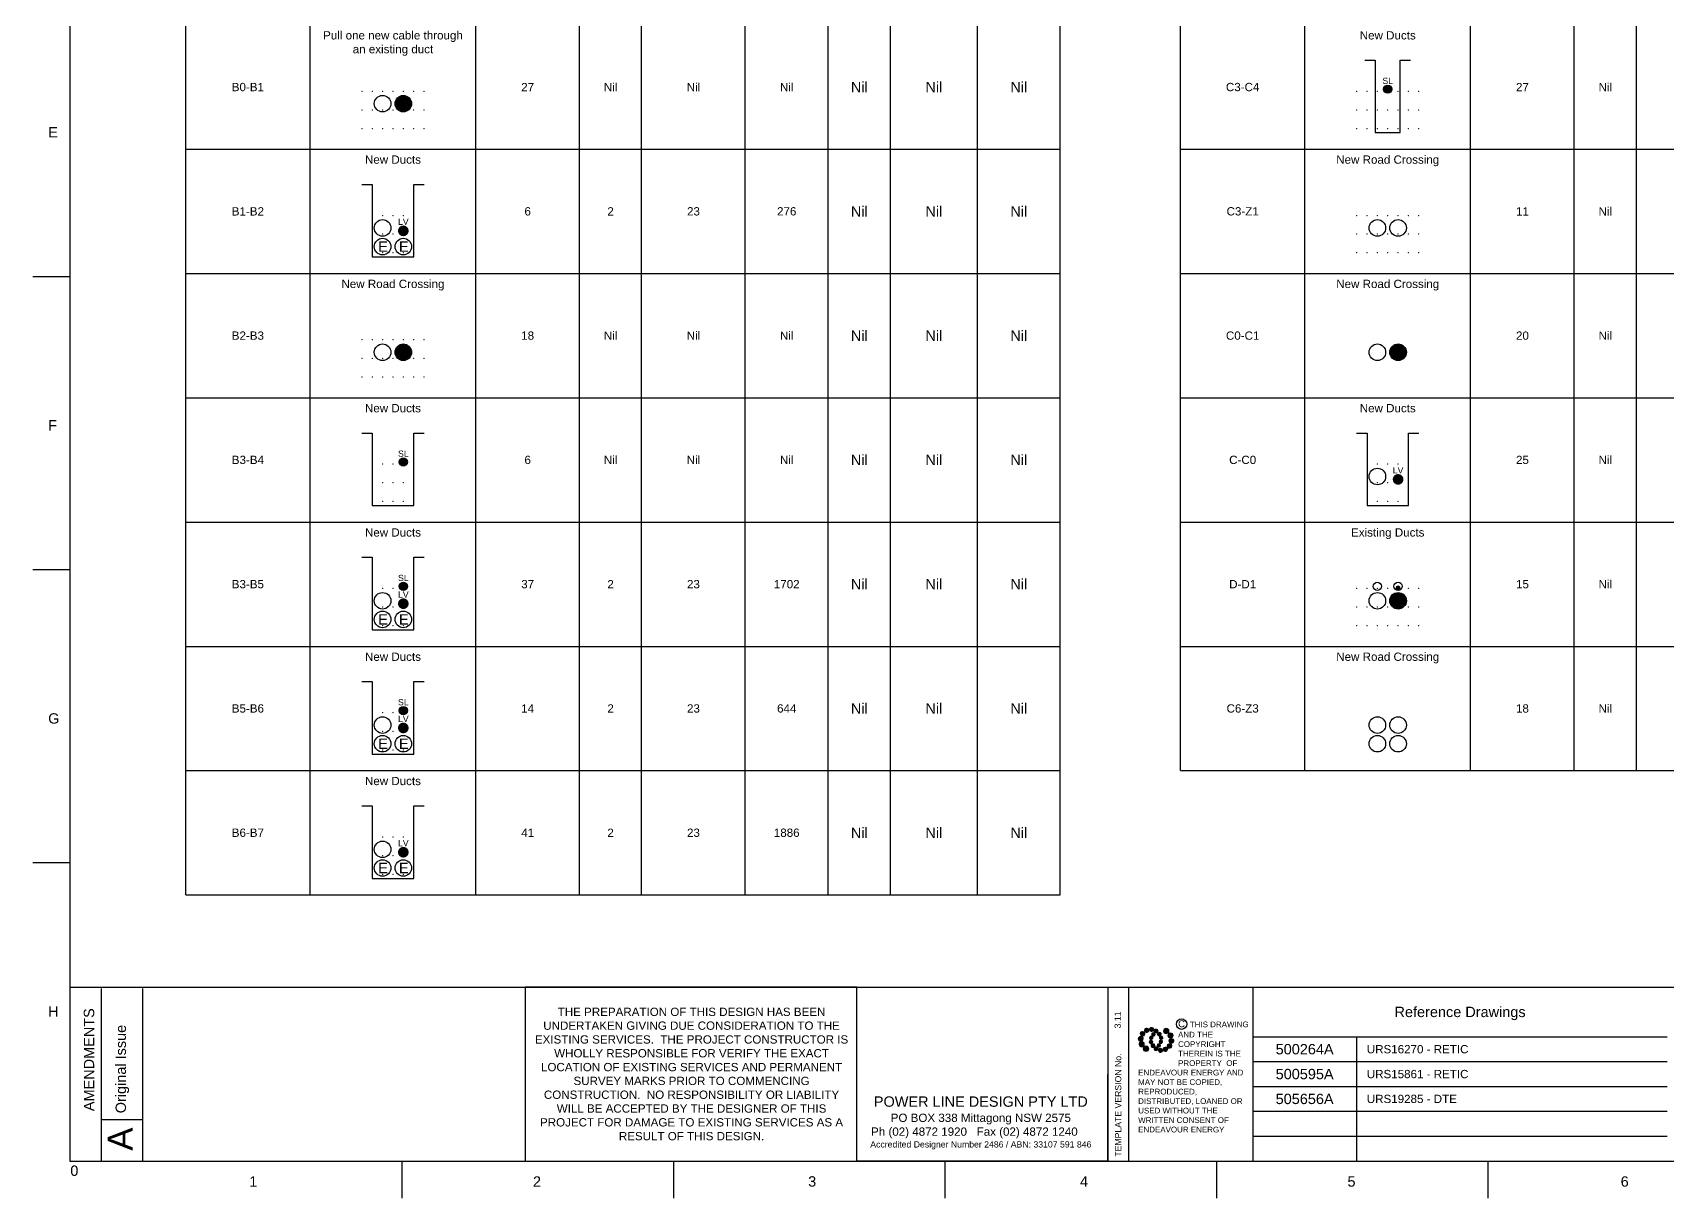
# Paper-space layout 'Duct B' of a CAD drawing. Header units: metres, sheet in millimetres. Extents: x -9 to 824, y -9 to 577.
# Drawn here: x -8.9 to 385.4, y -9 to 272.4 of the extents above; entities that cross this region are included whole.
import ezdxf
from ezdxf.enums import TextEntityAlignment as Align

# ---------------------------------------------------------------- set-up
doc = ezdxf.new("R2010")
doc.units = ezdxf.units.M
doc.layers.get('0').update_dxf_attribs({"color": 6})
doc.layers.add('_User Miscellaneous10', color=252, linetype='Continuous', lineweight=13, plot=False, transparency=0.9)
doc.layers.add('Notes', color=7, linetype='Continuous')
doc.styles.add('ARIAL', font='arial.ttf', dxfattribs={"height": 2})
doc.styles.get("Standard").update_dxf_attribs({"font": 'arial.ttf'})
doc.linetypes.add('IE Trench HV', pattern='A,4,-0.4,["/",Standard,S=2,R=0,X=0.25,Y=-1],-1.6', length=6)

# ---------------------------------------------------------------- blocks, each defined once
blk = doc.blocks.new('EE_LOGO_SMALL')
at = {"layer": 'Notes'}
h = blk.add_hatch(color=256, dxfattribs=at)
edge = h.paths.add_edge_path()
edge.add_spline(control_points=[(-8.41, 1.95), (-9.16, 1.99), (-9.8, 1.42), (-9.84, 0.67), (-9.89, -0.07), (-9.31, -0.71), (-8.56, -0.75), (-7.82, -0.8), (-7.18, -0.23), (-7.14, 0.52), (-7.09, 1.27), (-7.66, 1.91), (-8.41, 1.95)], knot_values=[0, 0, 0, 0, 1, 1, 1, 2, 2, 2, 3, 3, 3, 4, 4, 4, 4], degree=3, periodic=0)
h = blk.add_hatch(color=256, dxfattribs=at)
edge = h.paths.add_edge_path()
edge.add_spline(control_points=[(-6.81, 4.47), (-7.42, 4.82), (-8.21, 4.62), (-8.57, 4), (-8.92, 3.39), (-8.72, 2.6), (-8.1, 2.25), (-7.49, 1.89), (-6.7, 2.09), (-6.34, 2.71), (-5.98, 3.32), (-6.19, 4.11), (-6.81, 4.47)], knot_values=[0, 0, 0, 0, 1, 1, 1, 2, 2, 2, 3, 3, 3, 4, 4, 4, 4], degree=3, periodic=0)
h = blk.add_hatch(color=256, dxfattribs=at)
edge = h.paths.add_edge_path()
edge.add_spline(control_points=[(-4.19, 5.89), (-4.56, 6.46), (-5.32, 6.62), (-5.88, 6.26), (-6.45, 5.89), (-6.61, 5.13), (-6.25, 4.56), (-5.88, 4), (-5.13, 3.83), (-4.56, 4.2), (-3.99, 4.56), (-3.82, 5.32), (-4.19, 5.89)], knot_values=[0, 0, 0, 0, 1, 1, 1, 2, 2, 2, 3, 3, 3, 4, 4, 4, 4], degree=3, periodic=0)
h = blk.add_hatch(color=256, dxfattribs=at)
edge = h.paths.add_edge_path()
edge.add_spline(control_points=[(-2.5, 2.07), (-3.02, 2.18), (-3.52, 1.86), (-3.63, 1.35), (-3.74, 0.84), (-3.41, 0.33), (-2.91, 0.22), (-2.39, 0.11), (-1.89, 0.43), (-1.78, 0.95), (-1.67, 1.46), (-1.99, 1.96), (-2.5, 2.07)], knot_values=[0, 0, 0, 0, 1, 1, 1, 2, 2, 2, 3, 3, 3, 4, 4, 4, 4], degree=3, periodic=0)
h = blk.add_hatch(color=256, dxfattribs=at)
edge = h.paths.add_edge_path()
edge.add_spline(control_points=[(-1.35, 5.88), (-1.41, 6.52), (-1.98, 6.98), (-2.62, 6.92), (-3.26, 6.85), (-3.72, 6.28), (-3.66, 5.65), (-3.6, 5.01), (-3.03, 4.54), (-2.39, 4.61), (-1.75, 4.67), (-1.28, 5.24), (-1.35, 5.88)], knot_values=[0, 0, 0, 0, 1, 1, 1, 2, 2, 2, 3, 3, 3, 4, 4, 4, 4], degree=3, periodic=0)
h = blk.add_hatch(color=256, dxfattribs=at)
edge = h.paths.add_edge_path()
edge.add_spline(control_points=[(1.01, 4.87), (1.01, 4.27), (0.53, 3.79), (-0.07, 3.79), (-0.67, 3.79), (-1.16, 4.27), (-1.16, 4.87), (-1.16, 5.47), (-0.67, 5.96), (-0.07, 5.96), (0.53, 5.96), (1.01, 5.47), (1.01, 4.87)], knot_values=[0, 0, 0, 0, 1, 1, 1, 2, 2, 2, 3, 3, 3, 4, 4, 4, 4], degree=3, periodic=0)
edge = h.paths.add_edge_path()
edge.add_spline(control_points=[(-1.36, 3.98), (-1.87, 4.09), (-2.38, 3.77), (-2.49, 3.26), (-2.6, 2.75), (-2.27, 2.24), (-1.76, 2.13), (-1.25, 2.02), (-0.75, 2.35), (-0.64, 2.86), (-0.53, 3.37), (-0.85, 3.87), (-1.36, 3.98)], knot_values=[0, 0, 0, 0, 1, 1, 1, 2, 2, 2, 3, 3, 3, 4, 4, 4, 4], degree=3, periodic=0)
h = blk.add_hatch(color=256, dxfattribs=at)
edge = h.paths.add_edge_path()
edge.add_spline(control_points=[(2.33, 2.37), (2.77, 2.76), (2.8, 3.42), (2.42, 3.85), (2.03, 4.29), (1.37, 4.32), (0.94, 3.94), (0.51, 3.55), (0.47, 2.89), (0.85, 2.46), (1.24, 2.03), (1.9, 1.99), (2.33, 2.37)], knot_values=[0, 0, 0, 0, 1, 1, 1, 2, 2, 2, 3, 3, 3, 4, 4, 4, 4], degree=3, periodic=0)
edge = h.paths.add_edge_path()
edge.add_spline(control_points=[(1.01, 4.87), (1.01, 4.27), (0.53, 3.79), (-0.07, 3.79), (-0.67, 3.79), (-1.16, 4.27), (-1.16, 4.87), (-1.16, 5.47), (-0.67, 5.96), (-0.07, 5.96), (0.53, 5.96), (1.01, 5.47), (1.01, 4.87)], knot_values=[0, 0, 0, 0, 1, 1, 1, 2, 2, 2, 3, 3, 3, 4, 4, 4, 4], degree=3, periodic=0)
h = blk.add_hatch(color=256, dxfattribs=at)
edge = h.paths.add_edge_path()
edge.add_spline(control_points=[(1.01, 4.87), (1.01, 4.27), (0.53, 3.79), (-0.07, 3.79), (-0.67, 3.79), (-1.16, 4.27), (-1.16, 4.87), (-1.16, 5.47), (-0.67, 5.96), (-0.07, 5.96), (0.53, 5.96), (1.01, 5.47), (1.01, 4.87)], knot_values=[0, 0, 0, 0, 1, 1, 1, 2, 2, 2, 3, 3, 3, 4, 4, 4, 4], degree=3, periodic=0)
edge = h.paths.add_edge_path(flags=16)
edge.add_spline(control_points=[(1.01, 4.87), (1.01, 4.27), (0.53, 3.79), (-0.07, 3.79), (-0.67, 3.79), (-1.16, 4.27), (-1.16, 4.87), (-1.16, 5.47), (-0.67, 5.96), (-0.07, 5.96), (0.53, 5.96), (1.01, 5.47), (1.01, 4.87)], knot_values=[0, 0, 0, 0, 1, 1, 1, 2, 2, 2, 3, 3, 3, 4, 4, 4, 4], degree=3, periodic=0)
h = blk.add_hatch(color=256, dxfattribs=at)
edge = h.paths.add_edge_path()
edge.add_spline(control_points=[(2.98, 0.19), (3.52, 0.33), (3.83, 0.88), (3.69, 1.41), (3.55, 1.94), (3.01, 2.26), (2.48, 2.12), (1.95, 1.98), (1.63, 1.43), (1.77, 0.9), (1.91, 0.37), (2.45, 0.05), (2.98, 0.19)], knot_values=[0, 0, 0, 0, 1, 1, 1, 2, 2, 2, 3, 3, 3, 4, 4, 4, 4], degree=3, periodic=0)
h = blk.add_hatch(color=256, dxfattribs=at)
edge = h.paths.add_edge_path()
edge.add_spline(control_points=[(6.99, 4.87), (6.99, 4.04), (6.32, 3.36), (5.48, 3.36), (4.65, 3.36), (3.97, 4.04), (3.97, 4.87), (3.97, 5.71), (4.65, 6.38), (5.48, 6.38), (6.32, 6.38), (6.99, 5.71), (6.99, 4.87)], knot_values=[0, 0, 0, 0, 1, 1, 1, 2, 2, 2, 3, 3, 3, 4, 4, 4, 4], degree=3, periodic=0)
h = blk.add_hatch(color=256, dxfattribs=at)
edge = h.paths.add_edge_path()
edge.add_spline(control_points=[(8.37, 1.14), (9.1, 1.46), (9.42, 2.3), (9.11, 3.02), (8.79, 3.74), (7.95, 4.07), (7.23, 3.75), (6.51, 3.43), (6.18, 2.59), (6.49, 1.87), (6.81, 1.15), (7.65, 0.82), (8.37, 1.14)], knot_values=[0, 0, 0, 0, 1, 1, 1, 2, 2, 2, 3, 3, 3, 4, 4, 4, 4], degree=3, periodic=0)
h = blk.add_hatch(color=256, dxfattribs=at)
edge = h.paths.add_edge_path()
edge.add_spline(control_points=[(8.27, -1.91), (9.01, -1.95), (9.65, -1.38), (9.69, -0.63), (9.74, 0.12), (9.17, 0.75), (8.42, 0.8), (7.67, 0.84), (7.03, 0.27), (6.99, -0.48), (6.95, -1.22), (7.52, -1.87), (8.27, -1.91)], knot_values=[0, 0, 0, 0, 1, 1, 1, 2, 2, 2, 3, 3, 3, 4, 4, 4, 4], degree=3, periodic=0)
h = blk.add_hatch(color=256, dxfattribs=at)
edge = h.paths.add_edge_path()
edge.add_spline(control_points=[(-8.52, -1.1), (-9.24, -1.42), (-9.57, -2.26), (-9.25, -2.98), (-8.94, -3.7), (-8.09, -4.03), (-7.37, -3.71), (-6.65, -3.39), (-6.33, -2.55), (-6.64, -1.83), (-6.96, -1.11), (-7.8, -0.78), (-8.52, -1.1)], knot_values=[0, 0, 0, 0, 1, 1, 1, 2, 2, 2, 3, 3, 3, 4, 4, 4, 4], degree=3, periodic=0)
h = blk.add_hatch(color=256, dxfattribs=at)
edge = h.paths.add_edge_path()
edge.add_spline(control_points=[(-7.14, -4.83), (-7.14, -4), (-6.46, -3.32), (-5.63, -3.32), (-4.8, -3.32), (-4.12, -4), (-4.12, -4.83), (-4.12, -5.67), (-4.8, -6.34), (-5.63, -6.34), (-6.46, -6.34), (-7.14, -5.67), (-7.14, -4.83)], knot_values=[0, 0, 0, 0, 1, 1, 1, 2, 2, 2, 3, 3, 3, 4, 4, 4, 4], degree=3, periodic=0)
h = blk.add_hatch(color=256, dxfattribs=at)
edge = h.paths.add_edge_path()
edge.add_spline(control_points=[(-3.13, -0.15), (-3.66, -0.29), (-3.98, -0.84), (-3.84, -1.37), (-3.7, -1.9), (-3.15, -2.22), (-2.62, -2.08), (-2.09, -1.94), (-1.78, -1.39), (-1.91, -0.86), (-2.06, -0.33), (-2.6, -0.01), (-3.13, -0.15)], knot_values=[0, 0, 0, 0, 1, 1, 1, 2, 2, 2, 3, 3, 3, 4, 4, 4, 4], degree=3, periodic=0)
h = blk.add_hatch(color=256, dxfattribs=at)
edge = h.paths.add_edge_path()
edge.add_spline(control_points=[(-2.48, -2.33), (-2.91, -2.72), (-2.95, -3.38), (-2.56, -3.81), (-2.18, -4.24), (-1.52, -4.28), (-1.08, -3.9), (-0.65, -3.51), (-0.62, -2.85), (-1, -2.42), (-1.39, -1.98), (-2.05, -1.95), (-2.48, -2.33)], knot_values=[0, 0, 0, 0, 1, 1, 1, 2, 2, 2, 3, 3, 3, 4, 4, 4, 4], degree=3, periodic=0)
h = blk.add_hatch(color=256, dxfattribs=at)
edge = h.paths.add_edge_path()
edge.add_spline(control_points=[(-1.16, -4.83), (-1.16, -4.23), (-0.67, -3.74), (-0.07, -3.74), (0.53, -3.74), (1.01, -4.23), (1.01, -4.83), (1.01, -5.43), (0.53, -5.92), (-0.07, -5.92), (-0.67, -5.92), (-1.16, -5.43), (-1.16, -4.83)], knot_values=[0, 0, 0, 0, 1, 1, 1, 2, 2, 2, 3, 3, 3, 4, 4, 4, 4], degree=3, periodic=0)
h = blk.add_hatch(color=256, dxfattribs=at)
edge = h.paths.add_edge_path()
edge.add_spline(control_points=[(1.22, -3.94), (1.73, -4.05), (2.23, -3.73), (2.34, -3.22), (2.45, -2.71), (2.13, -2.2), (1.62, -2.09), (1.11, -1.98), (0.6, -2.3), (0.49, -2.81), (0.38, -3.32), (0.71, -3.83), (1.22, -3.94)], knot_values=[0, 0, 0, 0, 1, 1, 1, 2, 2, 2, 3, 3, 3, 4, 4, 4, 4], degree=3, periodic=0)
h = blk.add_hatch(color=256, dxfattribs=at)
edge = h.paths.add_edge_path()
edge.add_spline(control_points=[(1.2, -5.84), (1.27, -6.47), (1.84, -6.94), (2.47, -6.87), (3.11, -6.81), (3.58, -6.24), (3.51, -5.6), (3.45, -4.96), (2.88, -4.5), (2.24, -4.56), (1.6, -4.63), (1.13, -5.2), (1.2, -5.84)], knot_values=[0, 0, 0, 0, 1, 1, 1, 2, 2, 2, 3, 3, 3, 4, 4, 4, 4], degree=3, periodic=0)
h = blk.add_hatch(color=256, dxfattribs=at)
edge = h.paths.add_edge_path()
edge.add_spline(control_points=[(2.36, -2.03), (2.87, -2.14), (3.37, -1.81), (3.48, -1.3), (3.59, -0.79), (3.27, -0.29), (2.76, -0.18), (2.25, -0.07), (1.74, -0.39), (1.63, -0.9), (1.52, -1.41), (1.85, -1.92), (2.36, -2.03)], knot_values=[0, 0, 0, 0, 1, 1, 1, 2, 2, 2, 3, 3, 3, 4, 4, 4, 4], degree=3, periodic=0)
h = blk.add_hatch(color=256, dxfattribs=at)
edge = h.paths.add_edge_path()
edge.add_spline(control_points=[(4.05, -5.84), (4.41, -6.41), (5.17, -6.58), (5.73, -6.21), (6.3, -5.85), (6.46, -5.09), (6.1, -4.52), (5.73, -3.95), (4.98, -3.79), (4.41, -4.16), (3.84, -4.52), (3.68, -5.28), (4.05, -5.84)], knot_values=[0, 0, 0, 0, 1, 1, 1, 2, 2, 2, 3, 3, 3, 4, 4, 4, 4], degree=3, periodic=0)
h = blk.add_hatch(color=256, dxfattribs=at)
edge = h.paths.add_edge_path()
edge.add_spline(control_points=[(6.66, -4.43), (7.27, -4.78), (8.06, -4.58), (8.42, -3.96), (8.78, -3.35), (8.57, -2.56), (7.96, -2.2), (7.34, -1.84), (6.55, -2.05), (6.2, -2.66), (5.84, -3.28), (6.04, -4.07), (6.66, -4.43)], knot_values=[0, 0, 0, 0, 1, 1, 1, 2, 2, 2, 3, 3, 3, 4, 4, 4, 4], degree=3, periodic=0)
at = {"layer": 'Notes', "lineweight": 0}
for points in [[(1.85, 2.13), (1.85, 2.13)], [(-1.99, -2.08), (-1.99, -2.08)]]:
    blk.add_lwpolyline(points, dxfattribs=at)
for points in [[(-8.41, 1.95), (-9.16, 1.99), (-9.8, 1.42), (-9.84, 0.67), (-9.89, -0.07), (-9.31, -0.71), (-8.56, -0.75), (-7.82, -0.8), (-7.18, -0.23), (-7.14, 0.52), (-7.09, 1.27), (-7.66, 1.91), (-8.41, 1.95)], [(-6.81, 4.47), (-7.42, 4.82), (-8.21, 4.62), (-8.57, 4), (-8.92, 3.39), (-8.72, 2.6), (-8.1, 2.25), (-7.49, 1.89), (-6.7, 2.09), (-6.34, 2.71), (-5.98, 3.32), (-6.19, 4.11), (-6.81, 4.47)], [(-4.19, 5.89), (-4.56, 6.46), (-5.32, 6.62), (-5.88, 6.26), (-6.45, 5.89), (-6.61, 5.13), (-6.25, 4.56), (-5.88, 4), (-5.13, 3.83), (-4.56, 4.2), (-3.99, 4.56), (-3.82, 5.32), (-4.19, 5.89)], [(-2.5, 2.07), (-3.02, 2.18), (-3.52, 1.86), (-3.63, 1.35), (-3.74, 0.84), (-3.41, 0.33), (-2.91, 0.22), (-2.39, 0.11), (-1.89, 0.43), (-1.78, 0.95), (-1.67, 1.46), (-1.99, 1.96), (-2.5, 2.07)], [(-1.35, 5.88), (-1.41, 6.52), (-1.98, 6.98), (-2.62, 6.92), (-3.26, 6.85), (-3.72, 6.28), (-3.66, 5.65), (-3.6, 5.01), (-3.03, 4.54), (-2.39, 4.61), (-1.75, 4.67), (-1.28, 5.24), (-1.35, 5.88)], [(-1.36, 3.98), (-1.87, 4.09), (-2.38, 3.77), (-2.49, 3.26), (-2.6, 2.75), (-2.27, 2.24), (-1.76, 2.13), (-1.25, 2.02), (-0.75, 2.35), (-0.64, 2.86), (-0.53, 3.37), (-0.85, 3.87), (-1.36, 3.98)], [(1.01, 4.87), (1.01, 4.27), (0.53, 3.79), (-0.07, 3.79), (-0.67, 3.79), (-1.16, 4.27), (-1.16, 4.87), (-1.16, 5.47), (-0.67, 5.96), (-0.07, 5.96), (0.53, 5.96), (1.01, 5.47), (1.01, 4.87)], [(1.01, 4.87), (1.01, 4.27), (0.53, 3.79), (-0.07, 3.79), (-0.67, 3.79), (-1.16, 4.27), (-1.16, 4.87), (-1.16, 5.47), (-0.67, 5.96), (-0.07, 5.96), (0.53, 5.96), (1.01, 5.47), (1.01, 4.87)], [(2.33, 2.37), (2.77, 2.76), (2.8, 3.42), (2.42, 3.85), (2.03, 4.29), (1.37, 4.32), (0.94, 3.94), (0.51, 3.55), (0.47, 2.89), (0.85, 2.46), (1.24, 2.03), (1.9, 1.99), (2.33, 2.37)], [(2.98, 0.19), (3.52, 0.33), (3.83, 0.88), (3.69, 1.41), (3.55, 1.94), (3.01, 2.26), (2.48, 2.12), (1.95, 1.98), (1.63, 1.43), (1.77, 0.9), (1.91, 0.37), (2.45, 0.05), (2.98, 0.19)], [(6.99, 4.87), (6.99, 4.04), (6.32, 3.36), (5.48, 3.36), (4.65, 3.36), (3.97, 4.04), (3.97, 4.87), (3.97, 5.71), (4.65, 6.38), (5.48, 6.38), (6.32, 6.38), (6.99, 5.71), (6.99, 4.87)], [(8.37, 1.14), (9.1, 1.46), (9.42, 2.3), (9.11, 3.02), (8.79, 3.74), (7.95, 4.07), (7.23, 3.75), (6.51, 3.43), (6.18, 2.59), (6.49, 1.87), (6.81, 1.15), (7.65, 0.82), (8.37, 1.14)], [(8.27, -1.91), (9.01, -1.95), (9.65, -1.38), (9.69, -0.63), (9.74, 0.12), (9.17, 0.75), (8.42, 0.8), (7.67, 0.84), (7.03, 0.27), (6.99, -0.48), (6.95, -1.22), (7.52, -1.87), (8.27, -1.91)], [(-8.52, -1.1), (-9.24, -1.42), (-9.57, -2.26), (-9.25, -2.98), (-8.94, -3.7), (-8.09, -4.03), (-7.37, -3.71), (-6.65, -3.39), (-6.33, -2.55), (-6.64, -1.83), (-6.96, -1.11), (-7.8, -0.78), (-8.52, -1.1)], [(-7.14, -4.83), (-7.14, -4), (-6.46, -3.32), (-5.63, -3.32), (-4.8, -3.32), (-4.12, -4), (-4.12, -4.83), (-4.12, -5.67), (-4.8, -6.34), (-5.63, -6.34), (-6.46, -6.34), (-7.14, -5.67), (-7.14, -4.83)], [(-3.13, -0.15), (-3.66, -0.29), (-3.98, -0.84), (-3.84, -1.37), (-3.7, -1.9), (-3.15, -2.22), (-2.62, -2.08), (-2.09, -1.94), (-1.78, -1.39), (-1.91, -0.86), (-2.06, -0.33), (-2.6, -0.01), (-3.13, -0.15)], [(-2.48, -2.33), (-2.91, -2.72), (-2.95, -3.38), (-2.56, -3.81), (-2.18, -4.24), (-1.52, -4.28), (-1.08, -3.9), (-0.65, -3.51), (-0.62, -2.85), (-1, -2.42), (-1.39, -1.98), (-2.05, -1.95), (-2.48, -2.33)], [(-1.16, -4.83), (-1.16, -4.23), (-0.67, -3.74), (-0.07, -3.74), (0.53, -3.74), (1.01, -4.23), (1.01, -4.83), (1.01, -5.43), (0.53, -5.92), (-0.07, -5.92), (-0.67, -5.92), (-1.16, -5.43), (-1.16, -4.83)], [(1.22, -3.94), (1.73, -4.05), (2.23, -3.73), (2.34, -3.22), (2.45, -2.71), (2.13, -2.2), (1.62, -2.09), (1.11, -1.98), (0.6, -2.3), (0.49, -2.81), (0.38, -3.32), (0.71, -3.83), (1.22, -3.94)], [(1.2, -5.84), (1.27, -6.47), (1.84, -6.94), (2.47, -6.87), (3.11, -6.81), (3.58, -6.24), (3.51, -5.6), (3.45, -4.96), (2.88, -4.5), (2.24, -4.56), (1.6, -4.63), (1.13, -5.2), (1.2, -5.84)], [(2.36, -2.03), (2.87, -2.14), (3.37, -1.81), (3.48, -1.3), (3.59, -0.79), (3.27, -0.29), (2.76, -0.18), (2.25, -0.07), (1.74, -0.39), (1.63, -0.9), (1.52, -1.41), (1.85, -1.92), (2.36, -2.03)], [(4.05, -5.84), (4.41, -6.41), (5.17, -6.58), (5.73, -6.21), (6.3, -5.85), (6.46, -5.09), (6.1, -4.52), (5.73, -3.95), (4.98, -3.79), (4.41, -4.16), (3.84, -4.52), (3.68, -5.28), (4.05, -5.84)], [(6.66, -4.43), (7.27, -4.78), (8.06, -4.58), (8.42, -3.96), (8.78, -3.35), (8.57, -2.56), (7.96, -2.2), (7.34, -1.84), (6.55, -2.05), (6.2, -2.66), (5.84, -3.28), (6.04, -4.07), (6.66, -4.43)]]:
    blk.add_open_spline(points, degree=3, knots=[0, 0, 0, 0, 1, 1, 1, 2, 2, 2, 3, 3, 3, 4, 4, 4, 4], dxfattribs=at)
blk = doc.blocks.new('EE_COPYRIGHT_A1')
at = {"layer": 'Notes'}
blk.add_circle((9.53, -0.82), 1.15, dxfattribs=at)
at = {"xscale": 0.4, "yscale": 0.4, "zscale": 0.4}
blk.add_blockref('EE_LOGO_SMALL', (3.96, -4.29), dxfattribs=at)
at = {"layer": 'Notes', "insert": (0, 0), "char_height": 1.25, "width": 24.1208, "attachment_point": 1, "style": 'ARIAL'}
blk.add_mtext('\\pt8.75;               ^I{\\H1.2x;C } THIS DRAWING\\P\\pi-8.75,l8.75,t8.75,20;       ^IAND THE ^I\\P\\pi0,t8.75;COPYRIGHT\\P\\pi-8.75,t1.25,8.75;^I^ITHEREIN IS THE PROPERTY  OF \\P\\pi0,l0,t1.25;ENDEAVOUR ENERGY AND MAY NOT BE COPIED, REPRODUCED, DISTRIBUTED, LOANED OR USED WITHOUT THE WRITTEN CONSENT OF ENDEAVOUR ENERGY', dxfattribs=at)
blk = doc.blocks.new('A1_FRAME_TITLE')
at = {"layer": 'Notes'}
for p, q in [((9, 574.39), (9, 5.97)), ((9, 219.43), (0, 219.43)), ((9, 148.68), (0, 148.68)), ((9, 77.93), (0, 77.93)), ((16.59, 5.97), (16.59, 47.62)), ((26.59, 5.97), (26.59, 47.62)), ((259.37, 47.97), (259.37, 5.97)), ((264.37, 47.97), (264.37, 5.97)), ((294.37, 47.97), (294.37, 5.97)), ((294.37, 35.97), (394.37, 35.97)), ((319.37, 35.97), (319.37, 5.97)), ((294.37, 29.97), (394.37, 29.97)), ((294.37, 23.97), (394.37, 23.97)), ((16.59, 15.97), (26.59, 15.97)), ((294.37, 17.97), (394.37, 17.97)), ((294.37, 11.97), (394.37, 11.97)), ((89.14, -3.03), (89.14, 5.97)), ((154.65, -3.03), (154.65, 5.97)), ((220.16, -3.03), (220.16, 5.97)), ((285.67, -3.03), (285.67, 5.97)), ((351.17, -3.03), (351.17, 5.97))]:
    blk.add_line(p, q, dxfattribs=at)
at = {"layer": 'Notes', "flags": 128}
for points in [[(9, 47.97), (824.37, 47.97)], [(9, 5.97), (123.8, 5.97)], [(123.8, 5.97), (824.37, 5.97)]]:
    blk.add_lwpolyline(points, dxfattribs=at)
at = {"layer": 'Notes', "xscale": 1.1, "yscale": 1.1, "zscale": 1.1}
blk.add_blockref('EE_COPYRIGHT_A1', (266.71, 39.92), dxfattribs=at)
at = {"layer": 'Notes', "style": 'ARIAL'}
for s, p in [('E', (3.74, 253.06)), ('F', (3.74, 182.31)), ('G', (3.74, 111.56)), ('H', (3.74, 40.81)), ('1', (52.24, -0.22)), ('2', (120.7, -0.22)), ('3', (187.09, -0.2)), ('4', (252.67, -0.22)), ('5', (317.21, -0.22)), ('6', (383.12, -0.22))]:
    blk.add_text(s, height=2.5, dxfattribs=at).set_placement(p)
for s, height, p in [('AMENDMENTS', 2.5, (14.84, 18.02)), ('Original Issue', 2.5, (22.5, 17.5)), ('A', 6, (24.09, 8.47))]:
    blk.add_text(s, height=height, rotation=90, dxfattribs=at).set_placement(p)
blk.add_text('Reference Drawings', height=2.5, dxfattribs=at).set_placement((344.37, 41.97), align=Align.MIDDLE_CENTER)
blk.add_text('TEMPLATE VERSION No.', height=1.5, rotation=90, dxfattribs=at).set_placement((261.88, 7.02), align=Align.MIDDLE_LEFT)
at = {"layer": 'Notes', "style": 'ARIAL', "flags": 8}
blk.add_attdef('VERSION_NO', text='', height=1.5, rotation=90, dxfattribs=at).set_placement((261.75, 40.04), align=Align.MIDDLE_CENTER)
at = {"layer": 'Notes', "style": 'ARIAL'}
for tag, height, p in [('CAP_NO', 2, (496.37, 44.97)), ('IE_NUM', 2, (496.37, 38.97)), ('REF_1', 2, (321.87, 32.97)), ('GEN_WO', 2.5, (427.37, 32.97)), ('HV_SWITCH', 2, (496.37, 32.97)), ('REF_2', 2, (321.87, 26.97)), ('OH_WO', 2.5, (427.37, 26.97)), ('UBD_REF', 2, (496.37, 26.97)), ('REF_3', 2, (321.87, 20.97)), ('UG_WO', 2.5, (427.37, 20.97)), ('GIS_MAP_No', 2, (496.37, 20.97)), ('REF_4', 2, (321.87, 14.97)), ('SUB_WO', 2.5, (427.37, 14.97)), ('HV_OP_DIAG', 2, (496.37, 14.97)), ('LGA', 2, (496.37, 8.97))]:
    blk.add_attdef(tag, text='', height=height, dxfattribs=at).set_placement(p, align=Align.MIDDLE_LEFT)
for tag, height, p in [('T1', 4, (679.37, 41.13)), ('T2', 4, (679.37, 35.13)), ('REF_No_1', 2.5, (306.87, 32.97)), ('REF_No_2', 2.5, (306.87, 26.97)), ('T3', 4, (679.37, 29.13)), ('DRAWN', 2.5, (561.87, 25.97)), ('T4', 4, (679.37, 23.13)), ('NUM', 8, (791.37, 20.97)), ('REV', 8, (819.37, 20.97)), ('REF_No_3', 2.5, (306.87, 20.97)), ('REF_No_4', 2.5, (306.87, 14.97)), ('DATE', 2.5, (561.87, 17.97)), ('T5', 4, (679.37, 17.13)), ('T6', 4, (679.37, 11.13)), ('CHD', 2.5, (561.87, 9.97)), ('DESIGN', 2.5, (601.87, 9.97)), ('NS', 2.5, (789.8, 8.94)), ('SHTS', 2.5, (804.81, 8.95))]:
    blk.add_attdef(tag, text='', height=height, dxfattribs=at).set_placement(p, align=Align.MIDDLE_CENTER)
blk.add_attdef('scale', text='', height=2.5, dxfattribs=at).set_placement((560.29, 33.27), align=Align.CENTER)
blk.add_attdef('ExportID', (9.08, 2.39), '', height=2.5, dxfattribs=at)
at = {"layer": 'Notes', "style": 'ARIAL', "flags": 1}
for tag, p, height in [('ProjectType', (14.17, -26.8), 2.5), ('ProjectNumber', (23.56, -26.82), 0.1), ('DrawingNumber', (35.51, -26.8), 0.1), ('ProjectDescription', (47.56, -26.83), 0.1), ('ExportDate', (60.28, -26.79), 2.5), ('ExportUserName', (69.15, -26.8), 2.5), ('DesignerCompanyName', (81.48, -26.79), 2.5), ('ExportAreaOfInterest', (97.1, -26.81), 2.5), ('GIS_SUCCESS', (112, -26.78), 2.5), ('CAD_SUCCESS', (121.79, -26.78), 2.5), ('DEPOTCODE', (132.11, -26.88), 2.5), ('ExportCategories', (140.08, -26.8), 2.5), ('Comments', (154.38, -26.88), 2.5)]:
    blk.add_attdef(tag, p, '', height=height, dxfattribs=at)
blk = doc.blocks.new('*T504')
at = {"layer": 'Notes', "color": 0, "linetype": 'ByBlock', "lineweight": -2, "transparency": 16777216}
for p, q in [((0, 484.76), (211, 484.76)), ((0, 0), (0, 484.76)), ((211, 0), (211, 484.76)), ((0, 470), (211, 470)), ((30, 0), (30, 470)), ((70, 0), (70, 470)), ((95, 0), (95, 470)), ((155, 0), (155, 470)), ((95, 459.45), (211, 459.45)), ((110, 0), (110, 459.45)), ((135, 0), (135, 459.45)), ((170, 0), (170, 459.45)), ((191, 0), (191, 459.45)), ((0, 450), (211, 450)), ((0, 420), (211, 420)), ((0, 390), (211, 390)), ((0, 360), (211, 360)), ((0, 330), (211, 330)), ((0, 300), (211, 300)), ((0, 270), (211, 270)), ((0, 240), (211, 240)), ((0, 210), (211, 210)), ((0, 180), (211, 180)), ((0, 150), (211, 150)), ((0, 120), (211, 120)), ((0, 90), (211, 90)), ((0, 60), (211, 60)), ((0, 30), (211, 30)), ((0, 0), (211, 0))]:
    blk.add_line(p, q, dxfattribs=at)
at = {"layer": 'Notes', "color": 0, "transparency": 16777216}
for s, insert, char_height, width, attachment_point in [('{\\H2.25x;DUCT BREAKDOWN TABLE\\H0.24692x;                                                                                                                                  \\H2.25x;                                                                     (\\C7;ALL NEW 125mm DUCTS INSTALLED ARE TO HAVE A MINIMUM 750mm COVER)   Table 1 of 3}', (105.5, 483.26), 2, 208, 2), ('ROUTE LENGTH      (m)', (82.5, 460), 2.5, 22, 5), ('REIMBURSEMENT', (125, 464.73), 2.5, 57, 5), ('EXISTING DUCT USAGE CHARGE', (183, 464.73), 2.5, 53, 5), ('ROUTE', (15, 460), 2.5, 27, 5), ('CONFIGURATION', (50, 460), 2.5, 37, 5), ('No OF DUCTS', (102.5, 454.73), 2, 12, 5), ('$ / m', (122.5, 454.73), 2, 22, 5), ('TOTAL       ($)', (145, 454.73), 2, 17, 5), ('No OF DUCTS', (162.5, 454.73), 2, 12, 5), ('$ / m', (180.5, 454.73), 2, 18, 5), ('TOTAL       ($)', (201, 454.73), 2, 17, 5), ('Existing Ducts', (50, 448.5), 2, 37, 2), ('A0-A1', (15, 435), 2, 27, 5), ('15', (82.5, 435), 2, 22, 5), ('Nil', (102.5, 435), 2, 12, 5), ('Nil', (122.5, 435), 2, 22, 5), ('Nil', (145, 435), 2, 17, 5), ('Nil', (162.5, 435), 2.5, 12, 5), ('Nil', (180.5, 435), 2.5, 18, 5), ('Nil', (201, 435), 2.5, 17, 5), ('Existing Ducts', (50, 418.5), 2, 37, 2), ('Nil', (162.5, 405), 2.5, 12, 5), ('Nil', (180.5, 405), 2.5, 18, 5), ('Nil', (201, 405), 2.5, 17, 5), ('A1-A2', (15, 405), 2, 27, 5), ('15', (82.5, 405), 2, 22, 5), ('Nil', (102.5, 405), 2, 12, 5), ('Nil', (122.5, 405), 2, 22, 5), ('Nil', (145, 405), 2, 17, 5), ('New Ducts', (50, 388.5), 2, 37, 2), ('A2-A3', (15, 375), 2, 27, 5), ('50', (82.5, 375), 2, 22, 5), ('Nil', (102.5, 375), 2, 12, 5), ('Nil', (122.5, 375), 2, 22, 5), ('Nil', (145, 375), 2, 17, 5), ('Nil', (162.5, 375), 2.5, 12, 5), ('Nil', (180.5, 375), 2.5, 18, 5), ('Nil', (201, 375), 2.5, 17, 5), ('New Road Crossing', (50, 358.5), 2, 37, 2), ('A3-A4', (15, 345), 2, 27, 5), ('22', (82.5, 345), 2, 22, 5), ('Nil', (102.5, 345), 2, 12, 5), ('Nil', (122.5, 345), 2, 22, 5), ('Nil', (145, 345), 2, 17, 5), ('Nil', (162.5, 345), 2.5, 12, 5), ('Nil', (180.5, 345), 2.5, 18, 5), ('Nil', (201, 345), 2.5, 17, 5), ('New Ducts', (50, 328.5), 2, 37, 2), ('A4-A5', (15, 315), 2, 27, 5), ('23', (82.5, 315), 2, 22, 5), ('Nil', (102.5, 315), 2, 12, 5), ('Nil', (122.5, 315), 2, 22, 5), ('Nil', (145, 315), 2, 17, 5), ('Nil', (162.5, 315), 2.5, 12, 5), ('Nil', (180.5, 315), 2.5, 18, 5), ('Nil', (201, 315), 2.5, 17, 5), ('New Ducts', (50, 298.5), 2, 37, 2), ('A5-A6', (15, 285), 2, 27, 5), ('29', (82.5, 285), 2, 22, 5), ('Nil', (102.5, 285), 2, 12, 5), ('Nil', (122.5, 285), 2, 22, 5), ('Nil', (145, 285), 2, 17, 5), ('Nil', (162.5, 285), 2.5, 12, 5), ('Nil', (180.5, 285), 2.5, 18, 5), ('Nil', (201, 285), 2.5, 17, 5), ('New Ducts', (50, 268.5), 2, 37, 2), ('Nil', (162.5, 255), 2.5, 12, 5), ('Nil', (180.5, 255), 2.5, 18, 5), ('Nil', (201, 255), 2.5, 17, 5), ('A6-A7', (15, 255), 2, 27, 5), ('27', (82.5, 255), 2, 22, 5), ('Nil', (102.5, 255), 2, 12, 5), ('Nil', (122.5, 255), 2, 22, 5), ('Nil', (145, 255), 2, 17, 5), ('New Road Crossing', (50, 238.5), 2, 37, 2), ('A7-A8', (15, 225), 2, 27, 5), ('11', (82.5, 225), 2, 22, 5), ('Nil', (102.5, 225), 2, 12, 5), ('Nil', (122.5, 225), 2, 22, 5), ('Nil', (145, 225), 2, 17, 5), ('Nil', (162.5, 225), 2.5, 12, 5), ('Nil', (180.5, 225), 2.5, 18, 5), ('Nil', (201, 225), 2.5, 17, 5), ('Pull one new cable through an existing duct', (50, 208.5), 2, 37, 2), ('B0-B1', (15, 195), 2, 27, 5), ('27', (82.5, 195), 2, 22, 5), ('Nil', (102.5, 195), 2, 12, 5), ('Nil', (122.5, 195), 2, 22, 5), ('Nil', (145, 195), 2, 17, 5), ('Nil', (162.5, 195), 2.5, 12, 5), ('Nil', (180.5, 195), 2.5, 18, 5), ('Nil', (201, 195), 2.5, 17, 5), ('New Ducts', (50, 178.5), 2, 37, 2), ('B1-B2', (15, 165), 2, 27, 5), ('6', (82.5, 165), 2, 22, 5), ('2', (102.5, 165), 2, 12, 5), ('23', (122.5, 165), 2, 22, 5), ('276', (145, 165), 2, 17, 5), ('Nil', (162.5, 165), 2.5, 12, 5), ('Nil', (180.5, 165), 2.5, 18, 5), ('Nil', (201, 165), 2.5, 17, 5), ('New Road Crossing', (50, 148.5), 2, 37, 2), ('B2-B3', (15, 135), 2, 27, 5), ('18', (82.5, 135), 2, 22, 5), ('Nil', (102.5, 135), 2, 12, 5), ('Nil', (122.5, 135), 2, 22, 5), ('Nil', (145, 135), 2, 17, 5), ('Nil', (162.5, 135), 2.5, 12, 5), ('Nil', (180.5, 135), 2.5, 18, 5), ('Nil', (201, 135), 2.5, 17, 5), ('New Ducts', (50, 118.5), 2, 37, 2), ('B3-B4', (15, 105), 2, 27, 5), ('6', (82.5, 105), 2, 22, 5), ('Nil', (102.5, 105), 2, 12, 5), ('Nil', (122.5, 105), 2, 22, 5), ('Nil', (145, 105), 2, 17, 5), ('Nil', (162.5, 105), 2.5, 12, 5), ('Nil', (180.5, 105), 2.5, 18, 5), ('Nil', (201, 105), 2.5, 17, 5), ('New Ducts', (50, 88.5), 2, 37, 2), ('B3-B5', (15, 75), 2, 27, 5), ('37', (82.5, 75), 2, 22, 5), ('2', (102.5, 75), 2, 12, 5), ('23', (122.5, 75), 2, 22, 5), ('1702', (145, 75), 2, 17, 5), ('Nil', (162.5, 75), 2.5, 12, 5), ('Nil', (180.5, 75), 2.5, 18, 5), ('Nil', (201, 75), 2.5, 17, 5), ('New Ducts', (50, 58.5), 2, 37, 2), ('B5-B6', (15, 45), 2, 27, 5), ('14', (82.5, 45), 2, 22, 5), ('2', (102.5, 45), 2, 12, 5), ('23', (122.5, 45), 2, 22, 5), ('644', (145, 45), 2, 17, 5), ('Nil', (162.5, 45), 2.5, 12, 5), ('Nil', (180.5, 45), 2.5, 18, 5), ('Nil', (201, 45), 2.5, 17, 5), ('New Ducts', (50, 28.5), 2, 37, 2), ('B6-B7', (15, 15), 2, 27, 5), ('41', (82.5, 15), 2, 22, 5), ('2', (102.5, 15), 2, 12, 5), ('23', (122.5, 15), 2, 22, 5), ('1886', (145, 15), 2, 17, 5), ('Nil', (162.5, 15), 2.5, 12, 5), ('Nil', (180.5, 15), 2.5, 18, 5), ('Nil', (201, 15), 2.5, 17, 5)]:
    blk.add_mtext(s, dxfattribs=dict(at, insert=insert, char_height=char_height, width=width, attachment_point=attachment_point))
blk = doc.blocks.new('*U477')
at = {"layer": '_User Miscellaneous10'}
for p in [(-7.5, 10), (-5, 10), (-2.5, 10), (0, 10), (2.5, 10), (5, 10), (7.5, 10), (-7.5, 5.5), (-5, 5.5), (-2.5, 5.5), (0, 5.5), (2.5, 5.5), (5, 5.5), (7.5, 5.5), (-7.5, 1), (-5, 1), (-2.5, 1), (0, 1), (2.5, 1), (5, 1), (7.5, 1)]:
    blk.add_point(p, dxfattribs=at)
blk = doc.blocks.new('*U317')
blk.add_circle((0, 2), 2)
blk = doc.blocks.new('*U472')
h = blk.add_hatch(color=5)
h.dxf.hatch_style = 1
h.paths.add_polyline_path([(2, 2, 1), (-2, 2, 1)])
blk.add_circle((0, 2), 2)
blk = doc.blocks.new('*U476')
at = {"flags": 128}
blk.add_lwpolyline([(-7.5, 17.5), (-5, 17.5), (-5, 0), (5, 0), (5, 17.5), (7.5, 17.5)], dxfattribs=at)
at = {"layer": '_User Miscellaneous10'}
for p in [(-2.5, 10), (0, 10), (2.5, 10), (-2.5, 5.5), (0, 5.5), (2.5, 5.5), (-2.5, 1), (0, 1), (2.5, 1)]:
    blk.add_point(p, dxfattribs=at)
blk = doc.blocks.new('*U479')
h = blk.add_hatch(color=5)
h.dxf.hatch_style = 1
h.paths.add_polyline_path([(1.3, 1.3, 1), (-1.3, 1.3, 1)])
at = {"color": 1, "insert": (0, 3.5), "char_height": 1.5, "width": 1.4, "attachment_point": 5}
blk.add_mtext('{\\C5;LV}', dxfattribs=at)
blk = doc.blocks.new('*U480')
blk.add_circle((0, 2), 2)
at = {"insert": (0, 2), "char_height": 2.5, "attachment_point": 5, "line_spacing_factor": 0.8}
blk.add_mtext('{\\T0.9;E}', dxfattribs=at)
blk = doc.blocks.new('*U478')
h = blk.add_hatch(color=4)
h.dxf.hatch_style = 1
h.paths.add_polyline_path([(1, 1, 1), (-1, 1, 1)])
blk.add_circle((0, 1), 1)
at = {"color": 4, "insert": (0, 3), "char_height": 1.5, "width": 1.4, "attachment_point": 5}
blk.add_mtext('SL', dxfattribs=at)
blk = doc.blocks.new('*T503')
at = {"layer": 'Notes', "color": 0, "linetype": 'ByBlock', "lineweight": -2, "transparency": 16777216}
for p, q in [((0, 454.76), (211, 454.76)), ((0, 0), (0, 454.76)), ((211, 0), (211, 454.76)), ((0, 440), (211, 440)), ((30, 0), (30, 440)), ((70, 0), (70, 440)), ((95, 0), (95, 440)), ((155, 0), (155, 440)), ((95, 429.45), (211, 429.45)), ((110, 0), (110, 429.45)), ((135, 0), (135, 429.45)), ((170, 0), (170, 429.45)), ((191, 0), (191, 429.45)), ((0, 420), (211, 420)), ((0, 390), (211, 390)), ((0, 360), (211, 360)), ((0, 330), (211, 330)), ((0, 300), (211, 300)), ((0, 270), (211, 270)), ((0, 240), (211, 240)), ((0, 210), (211, 210)), ((0, 180), (211, 180)), ((0, 150), (211, 150)), ((0, 120), (211, 120)), ((0, 90), (211, 90)), ((0, 60), (211, 60)), ((0, 30), (211, 30)), ((0, 0), (211, 0))]:
    blk.add_line(p, q, dxfattribs=at)
at = {"layer": 'Notes', "color": 0, "transparency": 16777216}
for s, insert, char_height, width, attachment_point in [('{\\H2.25x;DUCT BREAKDOWN TABLE\\H0.24692x;                                                                                                                                  \\H2.25x;                                                                     (\\C7;ALL NEW 125mm DUCTS INSTALLED ARE TO HAVE A MINIMUM 750mm COVER)   Table 2 of 3}', (105.5, 453.26), 2, 208, 2), ('ROUTE LENGTH      (m)', (82.5, 430), 2.5, 22, 5), ('REIMBURSEMENT', (125, 434.73), 2.5, 57, 5), ('EXISTING DUCT USAGE CHARGE', (183, 434.73), 2.5, 53, 5), ('ROUTE', (15, 430), 2.5, 27, 5), ('CONFIGURATION', (50, 430), 2.5, 37, 5), ('No OF DUCTS', (102.5, 424.73), 2, 12, 5), ('$ / m', (122.5, 424.73), 2, 22, 5), ('TOTAL       ($)', (145, 424.73), 2, 17, 5), ('No OF DUCTS', (162.5, 424.73), 2, 12, 5), ('$ / m', (180.5, 424.73), 2, 18, 5), ('TOTAL       ($)', (201, 424.73), 2, 17, 5), ('New Ducts', (50, 418.5), 2, 37, 2), ('Nil', (162.5, 405), 2.5, 12, 5), ('Nil', (180.5, 405), 2.5, 18, 5), ('Nil', (201, 405), 2.5, 17, 5), ('B7-C8', (15, 405), 2, 27, 5), ('14', (82.5, 405), 2, 22, 5), ('2', (102.5, 405), 2, 12, 5), ('23', (122.5, 405), 2, 22, 5), ('644', (145, 405), 2, 17, 5), ('New Ducts', (50, 388.5), 2, 37, 2), ('C5-C6', (15, 375), 2, 27, 5), ('42', (82.5, 375), 2, 22, 5), ('Nil', (102.5, 375), 2, 12, 5), ('Nil', (122.5, 375), 2, 22, 5), ('Nil', (145, 375), 2, 17, 5), ('Nil', (162.5, 375), 2.5, 12, 5), ('Nil', (180.5, 375), 2.5, 18, 5), ('Nil', (201, 375), 2.5, 17, 5), ('New Ducts', (50, 358.5), 2, 37, 2), ('C6-C7', (15, 345), 2, 27, 5), ('23', (82.5, 345), 2, 22, 5), ('2', (102.5, 345), 2, 12, 5), ('23', (122.5, 345), 2, 22, 5), ('1058', (145, 345), 2, 17, 5), ('Nil', (162.5, 345), 2.5, 12, 5), ('Nil', (180.5, 345), 2.5, 18, 5), ('Nil', (201, 345), 2.5, 17, 5), ('New Ducts', (50, 328.5), 2, 37, 2), ('C7-C8', (15, 315), 2, 27, 5), ('27', (82.5, 315), 2, 22, 5), ('2', (102.5, 315), 2, 12, 5), ('23', (122.5, 315), 2, 22, 5), ('1242', (145, 315), 2, 17, 5), ('Nil', (162.5, 315), 2, 12, 5), ('Nil', (180.5, 315), 2.5, 18, 5), ('Nil', (201, 315), 2.5, 17, 5), ('New Road Crossing', (50, 298.5), 2, 37, 2), ('C8-Z2', (15, 285), 2, 27, 5), ('18', (82.5, 285), 2, 22, 5), ('Nil', (102.5, 285), 2, 12, 5), ('Nil', (122.5, 285), 2, 22, 5), ('Nil', (145, 285), 2, 17, 5), ('Nil', (162.5, 285), 2.5, 12, 5), ('Nil', (180.5, 285), 2.5, 18, 5), ('Nil', (201, 285), 2.5, 17, 5), ('New Ducts', (50, 268.5), 2, 37, 2), ('Nil', (162.5, 255), 2.5, 12, 5), ('Nil', (180.5, 255), 2.5, 18, 5), ('Nil', (201, 255), 2.5, 17, 5), ('C1-C5', (15, 255), 2, 27, 5), ('23', (82.5, 255), 2, 22, 5), ('Nil', (102.5, 255), 2, 12, 5), ('Nil', (122.5, 255), 2, 22, 5), ('Nil', (145, 255), 2, 17, 5), ('New Ducts', (50, 238.5), 2, 37, 2), ('C1-C2', (15, 225), 2, 27, 5), ('42', (82.5, 225), 2, 22, 5), ('Nil', (102.5, 225), 2, 12, 5), ('Nil', (122.5, 225), 2, 22, 5), ('Nil', (145, 225), 2, 17, 5), ('Nil', (162.5, 225), 2.5, 12, 5), ('Nil', (180.5, 225), 2.5, 18, 5), ('Nil', (201, 225), 2.5, 17, 5), ('New Ducts', (50, 208.5), 2, 37, 2), ('C2-C3', (15, 195), 2, 27, 5), ('14', (82.5, 195), 2, 22, 5), ('Nil', (102.5, 195), 2, 12, 5), ('Nil', (122.5, 195), 2, 22, 5), ('Nil', (145, 195), 2, 17, 5), ('Nil', (162.5, 195), 2.5, 12, 5), ('Nil', (180.5, 195), 2.5, 18, 5), ('Nil', (201, 195), 2.5, 17, 5), ('New Ducts', (50, 178.5), 2, 37, 2), ('C3-C4', (15, 165), 2, 27, 5), ('27', (82.5, 165), 2, 22, 5), ('Nil', (102.5, 165), 2, 12, 5), ('Nil', (122.5, 165), 2, 22, 5), ('Nil', (145, 165), 2, 17, 5), ('Nil', (162.5, 165), 2.5, 12, 5), ('Nil', (180.5, 165), 2.5, 18, 5), ('Nil', (201, 165), 2.5, 17, 5), ('New Road Crossing', (50, 148.5), 2, 37, 2), ('C3-Z1', (15, 135), 2, 27, 5), ('11', (82.5, 135), 2, 22, 5), ('Nil', (102.5, 135), 2, 12, 5), ('Nil', (122.5, 135), 2, 22, 5), ('Nil', (145, 135), 2, 17, 5), ('Nil', (162.5, 135), 2.5, 12, 5), ('Nil', (180.5, 135), 2.5, 18, 5), ('Nil', (201, 135), 2.5, 17, 5), ('New Road Crossing', (50, 118.5), 2, 37, 2), ('C0-C1', (15, 105), 2, 27, 5), ('20', (82.5, 105), 2, 22, 5), ('Nil', (102.5, 105), 2, 12, 5), ('Nil', (122.5, 105), 2, 22, 5), ('Nil', (145, 105), 2, 17, 5), ('Nil', (162.5, 105), 2.5, 12, 5), ('Nil', (180.5, 105), 2.5, 18, 5), ('Nil', (201, 105), 2.5, 17, 5), ('New Ducts', (50, 88.5), 2, 37, 2), ('C-C0', (15, 75), 2, 27, 5), ('25', (82.5, 75), 2, 22, 5), ('Nil', (102.5, 75), 2, 12, 5), ('Nil', (122.5, 75), 2, 22, 5), ('Nil', (145, 75), 2, 17, 5), ('Nil', (162.5, 75), 2.5, 12, 5), ('Nil', (180.5, 75), 2.5, 18, 5), ('Nil', (201, 75), 2.5, 17, 5), ('Existing Ducts', (50, 58.5), 2, 37, 2), ('D-D1', (15, 45), 2, 27, 5), ('15', (82.5, 45), 2, 22, 5), ('Nil', (102.5, 45), 2, 12, 5), ('Nil', (122.5, 45), 2, 22, 5), ('Nil', (145, 45), 2, 17, 5), ('Nil', (162.5, 45), 2.5, 12, 5), ('Nil', (180.5, 45), 2.5, 18, 5), ('Nil', (201, 45), 2.5, 17, 5), ('New Road Crossing', (50, 28.5), 2, 37, 2), ('C6-Z3', (15, 15), 2, 27, 5), ('18', (82.5, 15), 2, 22, 5), ('Nil', (102.5, 15), 2, 12, 5), ('Nil', (122.5, 15), 2, 22, 5), ('Nil', (145, 15), 2, 17, 5), ('Nil', (162.5, 15), 2.5, 12, 5), ('Nil', (180.5, 15), 2.5, 18, 5), ('Nil', (201, 15), 2.5, 17, 5)]:
    blk.add_mtext(s, dxfattribs=dict(at, insert=insert, char_height=char_height, width=width, attachment_point=attachment_point))
blk = doc.blocks.new('*U316')
blk.add_circle((0, 1), 1)
blk = doc.blocks.new('*U471')
h = blk.add_hatch(color=4)
h.dxf.hatch_style = 1
h.paths.add_polyline_path([(0.6, 0.6, 1), (-0.6, 0.6, 1)])
blk.add_circle((0, 1), 1)
blk = doc.blocks.new('*U473')
at = {"flags": 128}
blk.add_lwpolyline([(-5.5, 17.5), (-3, 17.5), (-3, 0), (3, 0), (3, 17.5), (5.5, 17.5)], dxfattribs=at)
at = {"layer": '_User Miscellaneous10'}
for p in [(-7.5, 10), (-5, 10), (-2.5, 10), (0, 10), (2.5, 10), (5, 10), (7.5, 10), (-7.5, 5.5), (-5, 5.5), (-2.5, 5.5), (0, 5.5), (2.5, 5.5), (5, 5.5), (7.5, 5.5), (-7.5, 1), (-5, 1), (-2.5, 1), (0, 1), (2.5, 1), (5, 1), (7.5, 1)]:
    blk.add_point(p, dxfattribs=at)

psp = doc.layouts.new('Duct B')

# ---------------------------------------------------------------- linework, layer by layer
at = {"layer": 'Notes'}
for points in [[(109.91, 0), (189.91, 0), (189.91, 42), (109.91, 42)], [(189.91, 42), (250.45, 42), (250.37, 0), (189.91, 0)]]:
    psp.add_lwpolyline(points, close=True, dxfattribs=at)

# ---------------------------------------------------------------- block references
for name, p in [('*T504', (28, 64.24)), ('*T503', (268, 94.24))]:
    psp.add_blockref(name, p)
ref = psp.add_blockref('A1_FRAME_TITLE', (-8.92, -5.97), dxfattribs=at)
ref.add_attrib('REF_No_1', '500264A', dxfattribs={"height": 2.5, "style": 'ARIAL'}).set_placement((297.95, 27), align=Align.MIDDLE_CENTER)
ref.add_attrib('REF_1', 'URS16270 - RETIC', dxfattribs={"height": 2, "style": 'ARIAL'}).set_placement((312.95, 27), align=Align.MIDDLE_LEFT)
ref.add_attrib('REF_No_2', '500595A', dxfattribs={"height": 2.5, "style": 'ARIAL'}).set_placement((297.95, 21), align=Align.MIDDLE_CENTER)
ref.add_attrib('REF_2', 'URS15861 - RETIC', dxfattribs={"height": 2, "style": 'ARIAL'}).set_placement((312.95, 21), align=Align.MIDDLE_LEFT)
ref.add_attrib('REF_No_3', '505656A', dxfattribs={"height": 2.5, "style": 'ARIAL'}).set_placement((297.95, 15), align=Align.MIDDLE_CENTER)
ref.add_attrib('REF_3', 'URS19285 - DTE', dxfattribs={"height": 2, "style": 'ARIAL'}).set_placement((312.95, 15), align=Align.MIDDLE_LEFT)
ref.add_attrib('ExportID', '0', (0.16, -3.58), dxfattribs={"height": 2.5, "style": 'ARIAL'})
ref.add_attrib('VERSION_NO', '3.11', dxfattribs={"height": 1.5, "rotation": 90, "style": 'ARIAL'}).set_placement((252.84, 34.07), align=Align.MIDDLE_CENTER)
for name, p in [('*U473', (318, 248.24)), ('*U477', (78, 248.24)), ('*U476', (78, 218.24)), ('*U477', (318, 218.24)), ('*U477', (78, 188.24)), ('*U476', (78, 158.24)), ('*U476', (318, 158.24)), ('*U476', (78, 128.24)), ('*U477', (318, 128.24)), ('*U476', (78, 98.24)), ('*U476', (78, 68.24))]:
    psp.add_blockref(name, p, dxfattribs=at)
at = {"layer": 'Notes', "color": 6, "linetype": 'IE Trench HV'}
for name, p in [('*U478', (318, 257.74)), ('*U317', (75.5, 253.24)), ('*U472', (80.5, 253.24)), ('*U317', (75.5, 223.24)), ('*U479', (80.5, 223.24)), ('*U317', (315.5, 223.24)), ('*U317', (320.5, 223.24)), ('*U480', (75.5, 218.74)), ('*U480', (80.5, 218.74)), ('*U317', (75.5, 193.24)), ('*U472', (80.5, 193.24)), ('*U317', (315.5, 193.24)), ('*U472', (320.5, 193.24)), ('*U478', (80.5, 167.74)), ('*U317', (315.5, 163.24)), ('*U479', (320.5, 163.24)), ('*U478', (80.5, 137.74)), ('*U316', (315.5, 137.74)), ('*U471', (320.5, 137.74)), ('*U317', (75.5, 133.24)), ('*U479', (80.5, 133.24)), ('*U317', (315.5, 133.24)), ('*U472', (320.5, 133.24)), ('*U480', (75.5, 128.74)), ('*U480', (80.5, 128.74)), ('*U478', (80.5, 107.74)), ('*U317', (75.5, 103.24)), ('*U479', (80.5, 103.24)), ('*U480', (75.5, 98.74)), ('*U480', (80.5, 98.74)), ('*U317', (75.5, 73.24)), ('*U479', (80.5, 73.24)), ('*U480', (75.5, 68.74)), ('*U480', (80.5, 68.74))]:
    psp.add_blockref(name, p, dxfattribs=at)
at = {"layer": 'Notes', "color": 6, "linetype": 'IE Trench HV', "transparency": 33554687}
for p in [(315.5, 103.24), (320.5, 103.24), (315.5, 98.74), (320.5, 98.74)]:
    psp.add_blockref('*U317', p, dxfattribs=at)

# ---------------------------------------------------------------- texts
at = {"layer": 'Notes', "insert": (150.04, 21), "char_height": 2, "width": 76.251, "attachment_point": 5}
psp.add_mtext('THE PREPARATION OF THIS DESIGN HAS BEEN UNDERTAKEN GIVING DUE CONSIDERATION TO THE EXISTING SERVICES.  THE PROJECT CONSTRUCTOR IS WHOLLY RESPONSIBLE FOR VERIFY THE EXACT LOCATION OF EXISTING SERVICES AND PERMANENT SURVEY MARKS PRIOR TO COMMENCING CONSTRUCTION.  NO RESPONSIBILITY OR LIABILITY WILL BE ACCEPTED BY THE DESIGNER OF THIS PROJECT FOR DAMAGE TO EXISTING SERVICES AS A RESULT OF THIS DESIGN.', dxfattribs=at)
at = {"layer": 'Notes', "insert": (219.83, 9.21), "char_height": 3, "width": 60, "attachment_point": 5, "style": 'ARIAL'}
psp.add_mtext('{\\H0.83333x;POWER LINE DESIGN PTY LTD}\\P{\\H0.66667x;PO BOX 338 Mittagong NSW 2575\\PPh (02) 4872 1920   Fax (02) 4872 1240     \\H0.75x;Accredited Designer Number 2486 / ABN: 33107 591 846 }', dxfattribs=at)

doc.saveas('drawing.dxf')
